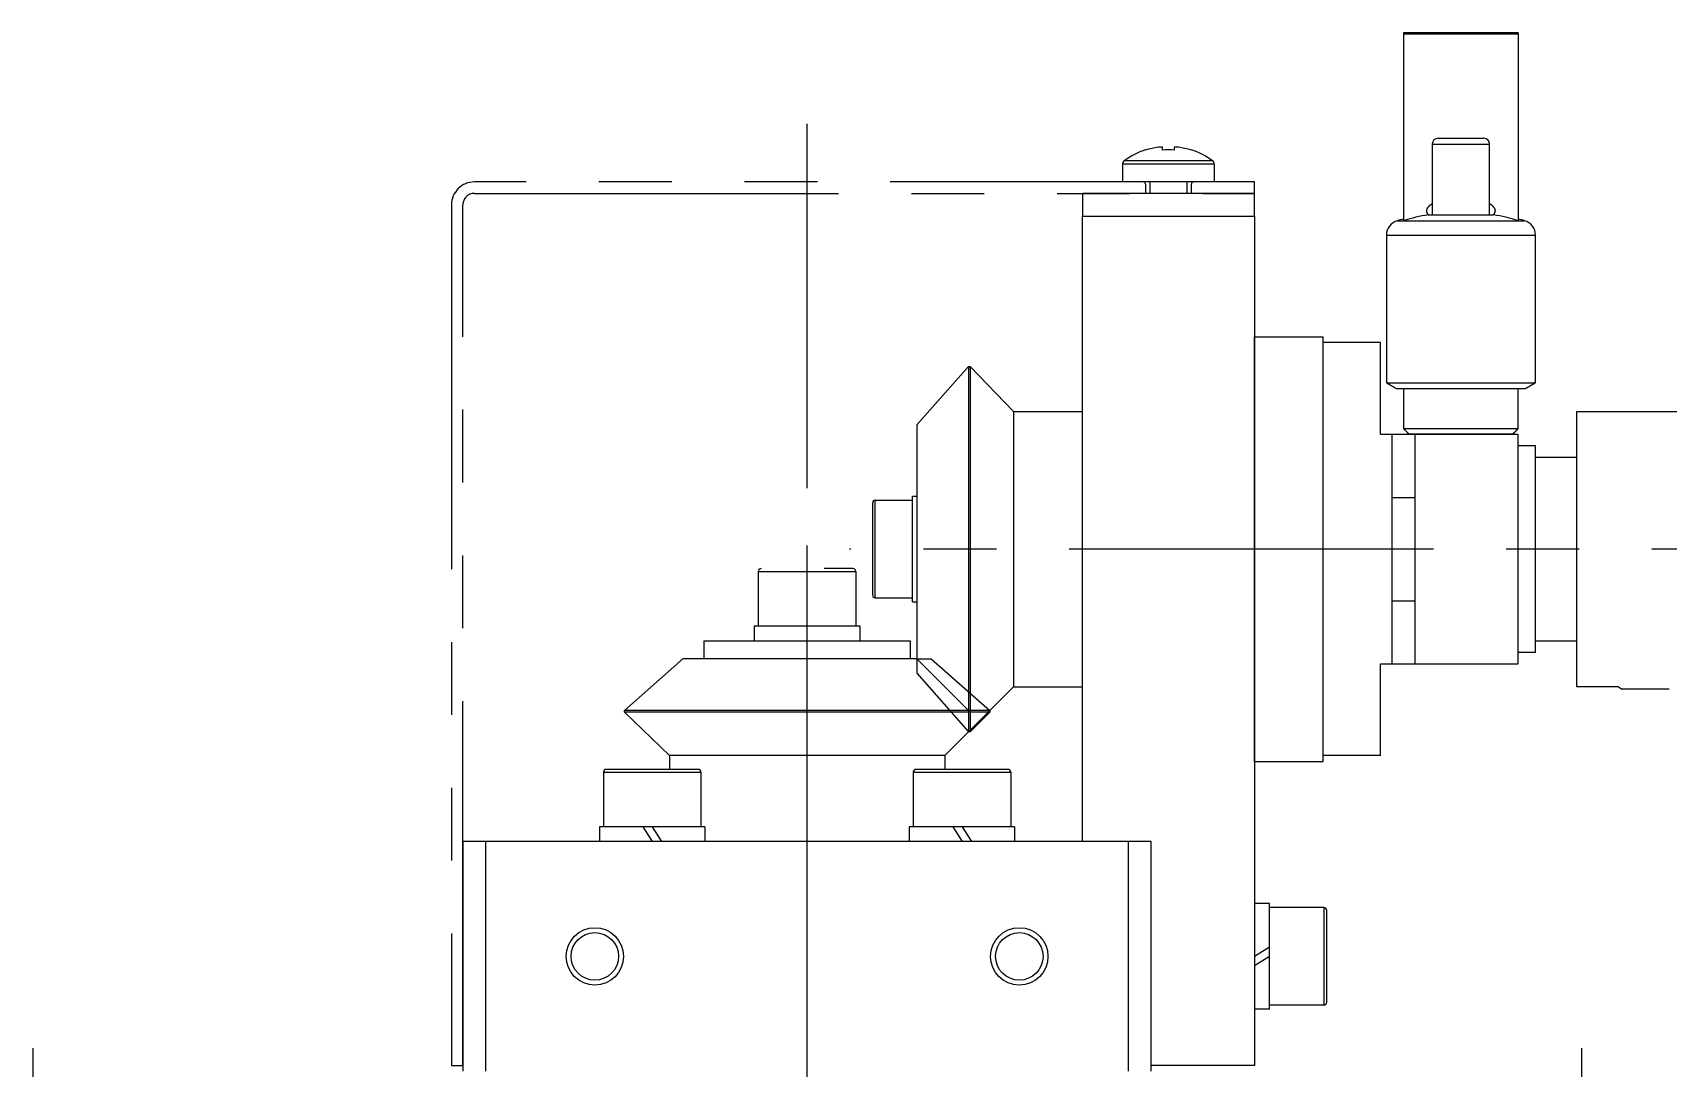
# Model space of a CAD drawing. Extents: x -62 to 498, y -16 to 598.
# Drawn here: x 278.3 to 420.8, y 230.2 to 320.5 of the extents above; entities that cross this region are included whole.
import ezdxf

# ---------------------------------------------------------------- set-up
doc = ezdxf.new("R2010")
doc.units = 0
for name, pattern in [('CENTER', [50.8, 31.75, -6.35, 6.35, -6.35]), ('DASHED', [19.05, 12.7, -6.35]), ('PHANTOM', [63.5, 31.75, -6.35, 6.35, -6.35, 6.35, -6.35])]:
    doc.linetypes.add(name, pattern=pattern)
doc.layers.get('0').update_dxf_attribs({"linetype": 'CONTINUOUS'})
doc.layers.add('CENTER', color=1, linetype='CENTER')
doc.layers.add('SCALE', color=7, linetype='CONTINUOUS')

msp = doc.modelspace()

# ---------------------------------------------------------------- linework, layer by layer
at = {"color": 7, "linetype": 'CONTINUOUS'}
for p, q in [((397.76, 320.5), (397.76, 320.38)), ((397.76, 320.38), (397.76, 304.12)), ((407.76, 320.38), (397.76, 320.38)), ((407.76, 320.5), (407.76, 320.38)), ((407.76, 320.38), (407.76, 304.12)), ((400.76, 311.3), (404.76, 311.3)), ((375.26, 310.29), (375.27, 310.27)), ((376.74, 310.52), (376.39, 310.52)), ((376.74, 310.27), (376.74, 310.52)), ((377.77, 310.52), (377.77, 310.27)), ((378.12, 310.52), (377.77, 310.52)), ((379.24, 310.27), (379.25, 310.29)), ((400.26, 310.8), (405.26, 310.8)), ((377.26, 309.04), (373.26, 309.04)), ((373.26, 309.04), (373.26, 307.5)), ((377.26, 309.33), (373.4, 309.33)), ((381.11, 309.33), (377.26, 309.33)), ((381.26, 309.04), (377.26, 309.04)), ((381.26, 309.04), (381.26, 307.5)), ((377.26, 307.5), (373.26, 307.5)), ((375.26, 307.3), (375.26, 306.5)), ((381.26, 307.5), (377.26, 307.5)), ((379.26, 306.5), (379.26, 307.3)), ((369.76, 306.5), (369.76, 304.5)), ((384.76, 306.5), (369.76, 306.5)), ((384.76, 304.5), (384.76, 306.5)), ((369.76, 304.5), (384.76, 304.5)), ((369.76, 250), (369.76, 304.5)), ((384.76, 304.5), (384.76, 230.5)), ((397.23, 304.12), (408.28, 304.12)), ((399.92, 304.62), (405.59, 304.62)), ((396.26, 302.86), (409.26, 302.86)), ((384.76, 257), (384.76, 294)), ((390.76, 257), (390.76, 294)), ((395.76, 293.5), (390.76, 293.5)), ((395.76, 285.5), (395.76, 293.5)), ((355.32, 286.32), (359.83, 291.42)), ((359.83, 291.42), (359.97, 291.42)), ((359.83, 291.42), (359.83, 275.5)), ((359.97, 291.42), (359.97, 275.5)), ((359.97, 291.42), (363.76, 287.5)), ((396.26, 290), (409.26, 290)), ((397.12, 289.5), (408.39, 289.5)), ((363.76, 287.5), (369.76, 287.5)), ((363.76, 287.5), (363.76, 275.5)), ((412.86, 287.5), (433, 287.5)), ((412.86, 263.5), (412.86, 287.5)), ((355.32, 286.32), (355.32, 275.5)), ((396.76, 265.5), (396.76, 285.5)), ((397.76, 286), (407.76, 286)), ((398.76, 265.5), (398.76, 285.5)), ((407.76, 265.5), (407.76, 285.5)), ((407.76, 266.5), (407.76, 284.5)), ((409.26, 284.5), (407.76, 284.5)), ((409.26, 266.5), (409.26, 284.5)), ((409.26, 283.5), (412.86, 283.5)), ((351.46, 279.5), (351.46, 271.5)), ((351.71, 279.75), (354.96, 279.75)), ((351.71, 271.25), (351.71, 279.75)), ((354.96, 280.1), (355.32, 280.1)), ((354.96, 270.9), (354.96, 280.1)), ((355.32, 275.5), (355.32, 265.94)), ((359.83, 275.5), (359.83, 259.57)), ((359.97, 275.5), (359.97, 259.57)), ((363.76, 275.5), (363.76, 263.5)), ((349.76, 273.8), (347.25, 273.8)), ((341.51, 273.55), (341.51, 268.8)), ((341.51, 273.55), (347.35, 273.55)), ((347.35, 273.55), (350.01, 273.55)), ((350.01, 273.55), (350.01, 268.8)), ((351.71, 271.25), (354.96, 271.25)), ((354.96, 270.9), (355.32, 270.9)), ((341.16, 268.8), (341.16, 267.5)), ((341.16, 268.8), (350.36, 268.8)), ((350.36, 268.8), (350.36, 267.5)), ((336.76, 267.5), (336.76, 265.94)), ((336.76, 267.5), (354.76, 267.5)), ((354.76, 267.5), (354.76, 265.94)), ((409.26, 267.5), (412.86, 267.5)), ((329.83, 261.43), (334.94, 265.94)), ((355.32, 265.94), (334.94, 265.94)), ((355.32, 265.94), (359.83, 261.43)), ((395.76, 257.5), (395.76, 265.5)), ((409.26, 266.5), (407.76, 266.5)), ((363.76, 263.5), (357.76, 257.5)), ((363.76, 263.5), (369.76, 263.5)), ((416.36, 263.5), (412.86, 263.5)), ((416.43, 263.51), (416.8, 263.3)), ((420.91, 263.3), (416.8, 263.3)), ((329.83, 261.29), (329.83, 261.43)), ((361.68, 261.43), (329.83, 261.43)), ((333.76, 257.5), (329.83, 261.29)), ((361.68, 261.29), (329.83, 261.29)), ((361.68, 261.29), (359.97, 259.57)), ((361.68, 261.43), (361.68, 261.29)), ((359.97, 259.57), (359.83, 259.57)), ((333.76, 257.5), (333.76, 256.3)), ((357.76, 257.5), (333.76, 257.5)), ((357.76, 257.5), (357.76, 256.3)), ((395.76, 257.5), (390.76, 257.5)), ((328.01, 256.05), (336.51, 256.05)), ((328.01, 256.05), (328.01, 251.3)), ((336.26, 256.3), (328.26, 256.3)), ((336.51, 256.05), (336.51, 251.3)), ((355.01, 256.05), (355.01, 251.3)), ((355.01, 256.05), (363.51, 256.05)), ((363.26, 256.3), (355.26, 256.3)), ((363.51, 256.05), (363.51, 251.3)), ((327.66, 251.3), (327.66, 250)), ((336.84, 251.3), (327.66, 251.3)), ((331.45, 251.3), (332.26, 250)), ((332.26, 251.3), (333.07, 250)), ((336.84, 251.3), (336.84, 250)), ((354.66, 251.3), (354.66, 250)), ((363.84, 251.3), (354.66, 251.3)), ((358.47, 251.3), (359.28, 250)), ((359.28, 251.3), (360.09, 250)), ((363.84, 251.3), (363.84, 250)), ((317.76, 250), (315.76, 250)), ((315.76, 250), (315.76, 230)), ((317.76, 230), (317.76, 250)), ((373.76, 250), (317.76, 250)), ((375.76, 250), (369.76, 250)), ((373.76, 250), (373.76, 230)), ((375.76, 230.5), (375.76, 250)), ((386.06, 244.6), (384.76, 244.6)), ((386.06, 235.4), (386.06, 244.6)), ((390.81, 244.25), (386.06, 244.25)), ((390.81, 244.25), (390.81, 240)), ((391.06, 240), (391.06, 244)), ((386.06, 240.81), (384.76, 240)), ((386.06, 240), (384.76, 239.19)), ((390.81, 240), (390.81, 235.75)), ((391.06, 236), (391.06, 240)), ((386.06, 235.4), (384.76, 235.4)), ((390.81, 235.75), (386.06, 235.75)), ((375.76, 230), (375.76, 230.5)), ((384.76, 230.5), (375.76, 230.5))]:
    msp.add_line(p, q, dxfattribs=at)
at = {"color": 3, "linetype": 'PHANTOM'}
for p, q in [((384.76, 307.5), (316.76, 307.5)), ((384.76, 306.5), (384.76, 307.5)), ((384.76, 306.5), (384.76, 307.5)), ((314.76, 305.5), (314.76, 230.5)), ((315.76, 230.5), (315.76, 305.5)), ((316.76, 306.5), (384.76, 306.5)), ((314.76, 230.5), (315.76, 230.5))]:
    msp.add_line(p, q, dxfattribs=at)
at = {"color": 3, "linetype": 'CONTINUOUS'}
for p, q in [((375.64, 307.5), (375.64, 306.5)), ((378.88, 306.5), (378.88, 307.5))]:
    msp.add_line(p, q, dxfattribs=at)
at = {"color": 7}
msp.add_line((407.26, 285.5), (398.26, 285.5), dxfattribs=at)
at = {"color": 3, "linetype": 'DASHED'}
for p, q in [((355.32, 265.94), (356.58, 265.94)), ((355.32, 265.94), (355.32, 264.68)), ((356.58, 265.94), (361.68, 261.43)), ((355.32, 264.68), (359.83, 259.58)), ((416.36, 263.56), (416.43, 263.51))]:
    msp.add_line(p, q, dxfattribs=at)
at = {"color": 7}
for points in [[(407.76, 320.5, 0), (407.6, 320.5, 0), (407.44, 320.5, 0), (407.28, 320.5, 0), (407.12, 320.5, 0), (406.96, 320.5, 0), (406.8, 320.5, 0), (406.65, 320.5, 0), (406.49, 320.5, 0), (406.33, 320.5, 0), (406.17, 320.5, 0), (406.01, 320.5, 0), (405.85, 320.5, 0), (405.69, 320.5, 0), (405.53, 320.5, 0), (405.38, 320.5, 0), (405.22, 320.5, 0), (405.06, 320.5, 0), (404.9, 320.5, 0), (404.74, 320.5, 0), (404.58, 320.5, 0), (404.42, 320.5, 0), (404.26, 320.5, 0), (404.11, 320.5, 0), (403.95, 320.5, 0), (403.79, 320.5, 0), (403.63, 320.5, 0), (403.47, 320.5, 0), (403.31, 320.5, 0), (403.15, 320.5, 0), (402.99, 320.5, 0), (402.84, 320.5, 0), (402.68, 320.5, 0), (402.52, 320.5, 0), (402.36, 320.5, 0), (402.2, 320.5, 0), (402.04, 320.5, 0), (401.88, 320.5, 0), (401.72, 320.5, 0), (401.57, 320.5, 0), (401.41, 320.5, 0), (401.25, 320.5, 0), (401.09, 320.5, 0), (400.93, 320.5, 0), (400.77, 320.5, 0), (400.61, 320.5, 0), (400.45, 320.5, 0), (400.3, 320.5, 0), (400.14, 320.5, 0), (399.98, 320.5, 0), (399.82, 320.5, 0), (399.66, 320.5, 0), (399.5, 320.5, 0), (399.34, 320.5, 0), (399.18, 320.5, 0), (399.03, 320.5, 0), (398.87, 320.5, 0), (398.71, 320.5, 0), (398.55, 320.5, 0), (398.39, 320.5, 0), (398.23, 320.5, 0), (398.07, 320.5, 0), (397.92, 320.5, 0), (397.76, 320.5, 0)], [(400.26, 310.8, 0), (400.26, 310.7, 0), (400.26, 310.6, 0), (400.26, 310.5, 0), (400.26, 310.41, 0), (400.26, 310.31, 0), (400.26, 310.21, 0), (400.26, 310.11, 0), (400.26, 310.01, 0), (400.26, 309.92, 0), (400.26, 309.82, 0), (400.26, 309.72, 0), (400.26, 309.62, 0), (400.26, 309.52, 0), (400.26, 309.43, 0), (400.26, 309.33, 0), (400.26, 309.23, 0), (400.26, 309.13, 0), (400.26, 309.03, 0), (400.26, 308.94, 0), (400.26, 308.84, 0), (400.26, 308.74, 0), (400.26, 308.64, 0), (400.26, 308.54, 0), (400.26, 308.45, 0), (400.26, 308.35, 0), (400.26, 308.25, 0), (400.26, 308.15, 0), (400.26, 308.05, 0), (400.26, 307.95, 0), (400.26, 307.86, 0), (400.26, 307.76, 0), (400.26, 307.66, 0), (400.26, 307.56, 0), (400.26, 307.46, 0), (400.26, 307.37, 0), (400.26, 307.27, 0), (400.26, 307.17, 0), (400.26, 307.07, 0), (400.26, 306.97, 0), (400.26, 306.88, 0), (400.26, 306.78, 0), (400.26, 306.68, 0), (400.26, 306.58, 0), (400.26, 306.48, 0), (400.26, 306.39, 0), (400.26, 306.29, 0), (400.26, 306.19, 0), (400.26, 306.09, 0), (400.26, 305.99, 0), (400.26, 305.9, 0), (400.26, 305.8, 0), (400.26, 305.7, 0), (400.26, 305.6, 0), (400.26, 305.5, 0), (400.26, 305.4, 0), (400.26, 305.31, 0), (400.26, 305.21, 0), (400.26, 305.11, 0), (400.26, 305.01, 0), (400.26, 304.91, 0), (400.26, 304.82, 0), (400.26, 304.72, 0), (400.26, 304.62, 0)], [(405.26, 304.62, 0), (405.26, 304.72, 0), (405.26, 304.82, 0), (405.26, 304.91, 0), (405.26, 305.01, 0), (405.26, 305.11, 0), (405.26, 305.21, 0), (405.26, 305.31, 0), (405.26, 305.4, 0), (405.26, 305.5, 0), (405.26, 305.6, 0), (405.26, 305.7, 0), (405.26, 305.8, 0), (405.26, 305.9, 0), (405.26, 305.99, 0), (405.26, 306.09, 0), (405.26, 306.19, 0), (405.26, 306.29, 0), (405.26, 306.39, 0), (405.26, 306.48, 0), (405.26, 306.58, 0), (405.26, 306.68, 0), (405.26, 306.78, 0), (405.26, 306.88, 0), (405.26, 306.97, 0), (405.26, 307.07, 0), (405.26, 307.17, 0), (405.26, 307.27, 0), (405.26, 307.37, 0), (405.26, 307.46, 0), (405.26, 307.56, 0), (405.26, 307.66, 0), (405.26, 307.76, 0), (405.26, 307.86, 0), (405.26, 307.95, 0), (405.26, 308.05, 0), (405.26, 308.15, 0), (405.26, 308.25, 0), (405.26, 308.35, 0), (405.26, 308.45, 0), (405.26, 308.54, 0), (405.26, 308.64, 0), (405.26, 308.74, 0), (405.26, 308.84, 0), (405.26, 308.94, 0), (405.26, 309.03, 0), (405.26, 309.13, 0), (405.26, 309.23, 0), (405.26, 309.33, 0), (405.26, 309.43, 0), (405.26, 309.52, 0), (405.26, 309.62, 0), (405.26, 309.72, 0), (405.26, 309.82, 0), (405.26, 309.92, 0), (405.26, 310.01, 0), (405.26, 310.11, 0), (405.26, 310.21, 0), (405.26, 310.31, 0), (405.26, 310.41, 0), (405.26, 310.5, 0), (405.26, 310.6, 0), (405.26, 310.7, 0), (405.26, 310.8, 0)], [(396.26, 302.86, 0), (396.26, 302.66, 0), (396.26, 302.45, 0), (396.26, 302.25, 0), (396.26, 302.04, 0), (396.26, 301.84, 0), (396.26, 301.64, 0), (396.26, 301.43, 0), (396.26, 301.23, 0), (396.26, 301.02, 0), (396.26, 300.82, 0), (396.26, 300.62, 0), (396.26, 300.41, 0), (396.26, 300.21, 0), (396.26, 300, 0), (396.26, 299.8, 0), (396.26, 299.59, 0), (396.26, 299.39, 0), (396.26, 299.19, 0), (396.26, 298.98, 0), (396.26, 298.78, 0), (396.26, 298.57, 0), (396.26, 298.37, 0), (396.26, 298.17, 0), (396.26, 297.96, 0), (396.26, 297.76, 0), (396.26, 297.55, 0), (396.26, 297.35, 0), (396.26, 297.14, 0), (396.26, 296.94, 0), (396.26, 296.74, 0), (396.26, 296.53, 0), (396.26, 296.33, 0), (396.26, 296.12, 0), (396.26, 295.92, 0), (396.26, 295.72, 0), (396.26, 295.51, 0), (396.26, 295.31, 0), (396.26, 295.1, 0), (396.26, 294.9, 0), (396.26, 294.69, 0), (396.26, 294.49, 0), (396.26, 294.29, 0), (396.26, 294.08, 0), (396.26, 293.88, 0), (396.26, 293.67, 0), (396.26, 293.47, 0), (396.26, 293.27, 0), (396.26, 293.06, 0), (396.26, 292.86, 0), (396.26, 292.65, 0), (396.26, 292.45, 0), (396.26, 292.24, 0), (396.26, 292.04, 0), (396.26, 291.84, 0), (396.26, 291.63, 0), (396.26, 291.43, 0), (396.26, 291.22, 0), (396.26, 291.02, 0), (396.26, 290.82, 0), (396.26, 290.61, 0), (396.26, 290.41, 0), (396.26, 290.2, 0), (396.26, 290, 0)], [(409.26, 290, 0), (409.26, 290.2, 0), (409.26, 290.41, 0), (409.26, 290.61, 0), (409.26, 290.82, 0), (409.26, 291.02, 0), (409.26, 291.22, 0), (409.26, 291.43, 0), (409.26, 291.63, 0), (409.26, 291.84, 0), (409.26, 292.04, 0), (409.26, 292.24, 0), (409.26, 292.45, 0), (409.26, 292.65, 0), (409.26, 292.86, 0), (409.26, 293.06, 0), (409.26, 293.27, 0), (409.26, 293.47, 0), (409.26, 293.67, 0), (409.26, 293.88, 0), (409.26, 294.08, 0), (409.26, 294.29, 0), (409.26, 294.49, 0), (409.26, 294.69, 0), (409.26, 294.9, 0), (409.26, 295.1, 0), (409.26, 295.31, 0), (409.26, 295.51, 0), (409.26, 295.72, 0), (409.26, 295.92, 0), (409.26, 296.12, 0), (409.26, 296.33, 0), (409.26, 296.53, 0), (409.26, 296.74, 0), (409.26, 296.94, 0), (409.26, 297.14, 0), (409.26, 297.35, 0), (409.26, 297.55, 0), (409.26, 297.76, 0), (409.26, 297.96, 0), (409.26, 298.17, 0), (409.26, 298.37, 0), (409.26, 298.57, 0), (409.26, 298.78, 0), (409.26, 298.98, 0), (409.26, 299.19, 0), (409.26, 299.39, 0), (409.26, 299.59, 0), (409.26, 299.8, 0), (409.26, 300, 0), (409.26, 300.21, 0), (409.26, 300.41, 0), (409.26, 300.62, 0), (409.26, 300.82, 0), (409.26, 301.02, 0), (409.26, 301.23, 0), (409.26, 301.43, 0), (409.26, 301.64, 0), (409.26, 301.84, 0), (409.26, 302.04, 0), (409.26, 302.25, 0), (409.26, 302.45, 0), (409.26, 302.66, 0), (409.26, 302.86, 0)], [(396.26, 290, 0), (396.27, 289.99, 0), (396.28, 289.98, 0), (396.3, 289.98, 0), (396.31, 289.97, 0), (396.33, 289.96, 0), (396.34, 289.95, 0), (396.35, 289.94, 0), (396.37, 289.94, 0), (396.38, 289.93, 0), (396.39, 289.92, 0), (396.41, 289.91, 0), (396.42, 289.9, 0), (396.44, 289.9, 0), (396.45, 289.89, 0), (396.46, 289.88, 0), (396.48, 289.87, 0), (396.49, 289.86, 0), (396.5, 289.86, 0), (396.52, 289.85, 0), (396.53, 289.84, 0), (396.55, 289.83, 0), (396.56, 289.82, 0), (396.57, 289.82, 0), (396.59, 289.81, 0), (396.6, 289.8, 0), (396.61, 289.79, 0), (396.63, 289.78, 0), (396.64, 289.78, 0), (396.66, 289.77, 0), (396.67, 289.76, 0), (396.68, 289.75, 0), (396.7, 289.75, 0), (396.71, 289.74, 0), (396.72, 289.73, 0), (396.74, 289.72, 0), (396.75, 289.71, 0), (396.77, 289.71, 0), (396.78, 289.7, 0), (396.79, 289.69, 0), (396.81, 289.68, 0), (396.82, 289.67, 0), (396.83, 289.67, 0), (396.85, 289.66, 0), (396.86, 289.65, 0), (396.88, 289.64, 0), (396.89, 289.63, 0), (396.9, 289.63, 0), (396.92, 289.62, 0), (396.93, 289.61, 0), (396.94, 289.6, 0), (396.96, 289.59, 0), (396.97, 289.59, 0), (396.98, 289.58, 0), (397, 289.57, 0), (397.01, 289.56, 0), (397.03, 289.55, 0), (397.04, 289.55, 0), (397.05, 289.54, 0), (397.07, 289.53, 0), (397.08, 289.52, 0), (397.09, 289.52, 0), (397.11, 289.51, 0), (397.12, 289.5, 0)], [(397.76, 289.5, 0), (397.76, 289.44, 0), (397.76, 289.39, 0), (397.76, 289.33, 0), (397.76, 289.28, 0), (397.76, 289.22, 0), (397.76, 289.17, 0), (397.76, 289.11, 0), (397.76, 289.05, 0), (397.76, 289, 0), (397.76, 288.94, 0), (397.76, 288.89, 0), (397.76, 288.83, 0), (397.76, 288.78, 0), (397.76, 288.72, 0), (397.76, 288.67, 0), (397.76, 288.61, 0), (397.76, 288.55, 0), (397.76, 288.5, 0), (397.76, 288.44, 0), (397.76, 288.39, 0), (397.76, 288.33, 0), (397.76, 288.28, 0), (397.76, 288.22, 0), (397.76, 288.17, 0), (397.76, 288.11, 0), (397.76, 288.05, 0), (397.76, 288, 0), (397.76, 287.94, 0), (397.76, 287.89, 0), (397.76, 287.83, 0), (397.76, 287.78, 0), (397.76, 287.72, 0), (397.76, 287.67, 0), (397.76, 287.61, 0), (397.76, 287.55, 0), (397.76, 287.5, 0), (397.76, 287.44, 0), (397.76, 287.39, 0), (397.76, 287.33, 0), (397.76, 287.28, 0), (397.76, 287.22, 0), (397.76, 287.17, 0), (397.76, 287.11, 0), (397.76, 287.05, 0), (397.76, 287, 0), (397.76, 286.94, 0), (397.76, 286.89, 0), (397.76, 286.83, 0), (397.76, 286.78, 0), (397.76, 286.72, 0), (397.76, 286.67, 0), (397.76, 286.61, 0), (397.76, 286.55, 0), (397.76, 286.5, 0), (397.76, 286.44, 0), (397.76, 286.39, 0), (397.76, 286.33, 0), (397.76, 286.28, 0), (397.76, 286.22, 0), (397.76, 286.17, 0), (397.76, 286.11, 0), (397.76, 286.05, 0), (397.76, 286, 0)], [(407.76, 286, 0), (407.76, 286.05, 0), (407.76, 286.11, 0), (407.76, 286.17, 0), (407.76, 286.22, 0), (407.76, 286.28, 0), (407.76, 286.33, 0), (407.76, 286.39, 0), (407.76, 286.44, 0), (407.76, 286.5, 0), (407.76, 286.55, 0), (407.76, 286.61, 0), (407.76, 286.67, 0), (407.76, 286.72, 0), (407.76, 286.78, 0), (407.76, 286.83, 0), (407.76, 286.89, 0), (407.76, 286.94, 0), (407.76, 287, 0), (407.76, 287.05, 0), (407.76, 287.11, 0), (407.76, 287.17, 0), (407.76, 287.22, 0), (407.76, 287.28, 0), (407.76, 287.33, 0), (407.76, 287.39, 0), (407.76, 287.44, 0), (407.76, 287.5, 0), (407.76, 287.55, 0), (407.76, 287.61, 0), (407.76, 287.67, 0), (407.76, 287.72, 0), (407.76, 287.78, 0), (407.76, 287.83, 0), (407.76, 287.89, 0), (407.76, 287.94, 0), (407.76, 288, 0), (407.76, 288.05, 0), (407.76, 288.11, 0), (407.76, 288.17, 0), (407.76, 288.22, 0), (407.76, 288.28, 0), (407.76, 288.33, 0), (407.76, 288.39, 0), (407.76, 288.44, 0), (407.76, 288.5, 0), (407.76, 288.55, 0), (407.76, 288.61, 0), (407.76, 288.67, 0), (407.76, 288.72, 0), (407.76, 288.78, 0), (407.76, 288.83, 0), (407.76, 288.89, 0), (407.76, 288.94, 0), (407.76, 289, 0), (407.76, 289.05, 0), (407.76, 289.11, 0), (407.76, 289.17, 0), (407.76, 289.22, 0), (407.76, 289.28, 0), (407.76, 289.33, 0), (407.76, 289.39, 0), (407.76, 289.44, 0), (407.76, 289.5, 0)], [(408.39, 289.5, 0), (408.4, 289.51, 0), (408.42, 289.52, 0), (408.43, 289.52, 0), (408.45, 289.53, 0), (408.46, 289.54, 0), (408.47, 289.55, 0), (408.49, 289.55, 0), (408.5, 289.56, 0), (408.51, 289.57, 0), (408.53, 289.58, 0), (408.54, 289.59, 0), (408.56, 289.59, 0), (408.57, 289.6, 0), (408.58, 289.61, 0), (408.6, 289.62, 0), (408.61, 289.63, 0), (408.62, 289.63, 0), (408.64, 289.64, 0), (408.65, 289.65, 0), (408.67, 289.66, 0), (408.68, 289.67, 0), (408.69, 289.67, 0), (408.71, 289.68, 0), (408.72, 289.69, 0), (408.73, 289.7, 0), (408.75, 289.71, 0), (408.76, 289.71, 0), (408.78, 289.72, 0), (408.79, 289.73, 0), (408.8, 289.74, 0), (408.82, 289.75, 0), (408.83, 289.75, 0), (408.84, 289.76, 0), (408.86, 289.77, 0), (408.87, 289.78, 0), (408.89, 289.78, 0), (408.9, 289.79, 0), (408.91, 289.8, 0), (408.93, 289.81, 0), (408.94, 289.82, 0), (408.95, 289.82, 0), (408.97, 289.83, 0), (408.98, 289.84, 0), (409, 289.85, 0), (409.01, 289.86, 0), (409.02, 289.86, 0), (409.04, 289.87, 0), (409.05, 289.88, 0), (409.06, 289.89, 0), (409.08, 289.9, 0), (409.09, 289.9, 0), (409.11, 289.91, 0), (409.12, 289.92, 0), (409.13, 289.93, 0), (409.15, 289.94, 0), (409.16, 289.94, 0), (409.17, 289.95, 0), (409.19, 289.96, 0), (409.2, 289.97, 0), (409.22, 289.98, 0), (409.23, 289.98, 0), (409.24, 289.99, 0), (409.26, 290, 0)], [(397.76, 286, 0), (397.76, 285.99, 0), (397.77, 285.98, 0), (397.78, 285.98, 0), (397.79, 285.97, 0), (397.8, 285.96, 0), (397.8, 285.95, 0), (397.81, 285.94, 0), (397.82, 285.94, 0), (397.83, 285.93, 0), (397.84, 285.92, 0), (397.84, 285.91, 0), (397.85, 285.9, 0), (397.86, 285.9, 0), (397.87, 285.89, 0), (397.88, 285.88, 0), (397.88, 285.87, 0), (397.89, 285.86, 0), (397.9, 285.86, 0), (397.91, 285.85, 0), (397.92, 285.84, 0), (397.92, 285.83, 0), (397.93, 285.82, 0), (397.94, 285.82, 0), (397.95, 285.81, 0), (397.95, 285.8, 0), (397.96, 285.79, 0), (397.97, 285.78, 0), (397.98, 285.78, 0), (397.99, 285.77, 0), (397.99, 285.76, 0), (398, 285.75, 0), (398.01, 285.75, 0), (398.02, 285.74, 0), (398.03, 285.73, 0), (398.03, 285.72, 0), (398.04, 285.71, 0), (398.05, 285.71, 0), (398.06, 285.7, 0), (398.07, 285.69, 0), (398.07, 285.68, 0), (398.08, 285.67, 0), (398.09, 285.67, 0), (398.1, 285.66, 0), (398.11, 285.65, 0), (398.11, 285.64, 0), (398.12, 285.63, 0), (398.13, 285.63, 0), (398.14, 285.62, 0), (398.15, 285.61, 0), (398.15, 285.6, 0), (398.16, 285.59, 0), (398.17, 285.59, 0), (398.18, 285.58, 0), (398.18, 285.57, 0), (398.19, 285.56, 0), (398.2, 285.55, 0), (398.21, 285.55, 0), (398.22, 285.54, 0), (398.22, 285.53, 0), (398.23, 285.52, 0), (398.24, 285.52, 0), (398.25, 285.51, 0), (398.26, 285.5, 0)], [(407.26, 285.5, 0), (407.26, 285.51, 0), (407.27, 285.52, 0), (407.28, 285.52, 0), (407.29, 285.53, 0), (407.3, 285.54, 0), (407.3, 285.55, 0), (407.31, 285.55, 0), (407.32, 285.56, 0), (407.33, 285.57, 0), (407.34, 285.58, 0), (407.34, 285.59, 0), (407.35, 285.59, 0), (407.36, 285.6, 0), (407.37, 285.61, 0), (407.38, 285.62, 0), (407.38, 285.63, 0), (407.39, 285.63, 0), (407.4, 285.64, 0), (407.41, 285.65, 0), (407.42, 285.66, 0), (407.42, 285.67, 0), (407.43, 285.67, 0), (407.44, 285.68, 0), (407.45, 285.69, 0), (407.45, 285.7, 0), (407.46, 285.71, 0), (407.47, 285.71, 0), (407.48, 285.72, 0), (407.49, 285.73, 0), (407.49, 285.74, 0), (407.5, 285.75, 0), (407.51, 285.75, 0), (407.52, 285.76, 0), (407.53, 285.77, 0), (407.53, 285.78, 0), (407.54, 285.78, 0), (407.55, 285.79, 0), (407.56, 285.8, 0), (407.57, 285.81, 0), (407.57, 285.82, 0), (407.58, 285.82, 0), (407.59, 285.83, 0), (407.6, 285.84, 0), (407.61, 285.85, 0), (407.61, 285.86, 0), (407.62, 285.86, 0), (407.63, 285.87, 0), (407.64, 285.88, 0), (407.65, 285.89, 0), (407.65, 285.9, 0), (407.66, 285.9, 0), (407.67, 285.91, 0), (407.68, 285.92, 0), (407.68, 285.93, 0), (407.69, 285.94, 0), (407.7, 285.94, 0), (407.71, 285.95, 0), (407.72, 285.96, 0), (407.72, 285.97, 0), (407.73, 285.98, 0), (407.74, 285.98, 0), (407.75, 285.99, 0), (407.76, 286, 0)]]:
    msp.add_polyline3d(points, dxfattribs=at)
at = {"color": 7, "linetype": 'CONTINUOUS'}
for points in [[(400.26, 305.58, 0), (400.24, 305.57, 0), (400.23, 305.57, 0), (400.22, 305.56, 0), (400.21, 305.55, 0), (400.2, 305.55, 0), (400.19, 305.54, 0), (400.18, 305.53, 0), (400.17, 305.53, 0), (400.15, 305.52, 0), (400.14, 305.51, 0), (400.13, 305.51, 0), (400.12, 305.5, 0), (400.11, 305.49, 0), (400.1, 305.49, 0), (400.09, 305.48, 0), (400.08, 305.47, 0), (400.07, 305.47, 0), (400.06, 305.46, 0), (400.05, 305.45, 0), (400.05, 305.44, 0), (400.04, 305.44, 0), (400.03, 305.43, 0), (400.02, 305.42, 0), (400.01, 305.42, 0), (400, 305.41, 0), (399.99, 305.4, 0), (399.98, 305.39, 0), (399.98, 305.39, 0), (399.97, 305.38, 0), (399.96, 305.37, 0), (399.95, 305.36, 0), (399.94, 305.36, 0), (399.94, 305.35, 0), (399.93, 305.34, 0), (399.92, 305.34, 0), (399.92, 305.33, 0), (399.91, 305.32, 0), (399.9, 305.31, 0), (399.9, 305.31, 0), (399.89, 305.3, 0), (399.88, 305.29, 0), (399.88, 305.28, 0), (399.87, 305.28, 0), (399.87, 305.27, 0), (399.86, 305.26, 0), (399.85, 305.25, 0), (399.85, 305.25, 0), (399.84, 305.24, 0), (399.84, 305.23, 0), (399.83, 305.22, 0), (399.83, 305.21, 0), (399.82, 305.21, 0), (399.82, 305.2, 0), (399.82, 305.19, 0), (399.81, 305.18, 0), (399.81, 305.18, 0), (399.8, 305.17, 0), (399.8, 305.16, 0), (399.8, 305.15, 0), (399.79, 305.15, 0), (399.79, 305.14, 0), (399.79, 305.13, 0), (399.78, 305.12, 0), (399.78, 305.11, 0), (399.78, 305.11, 0), (399.78, 305.1, 0), (399.77, 305.09, 0), (399.77, 305.08, 0), (399.77, 305.08, 0), (399.77, 305.07, 0), (399.77, 305.06, 0), (399.76, 305.05, 0), (399.76, 305.04, 0), (399.76, 305.04, 0), (399.76, 305.03, 0), (399.76, 305.02, 0), (399.76, 305.01, 0), (399.76, 305.01, 0), (399.76, 305, 0), (399.76, 304.99, 0), (399.76, 304.98, 0), (399.76, 304.97, 0), (399.76, 304.97, 0), (399.76, 304.96, 0), (399.76, 304.95, 0), (399.76, 304.94, 0), (399.76, 304.93, 0), (399.76, 304.93, 0), (399.76, 304.92, 0), (399.76, 304.91, 0), (399.76, 304.9, 0), (399.76, 304.9, 0), (399.77, 304.89, 0), (399.77, 304.88, 0), (399.77, 304.87, 0), (399.77, 304.86, 0), (399.77, 304.86, 0), (399.78, 304.85, 0), (399.78, 304.84, 0), (399.78, 304.83, 0), (399.79, 304.83, 0), (399.79, 304.82, 0), (399.79, 304.81, 0), (399.79, 304.8, 0), (399.8, 304.79, 0), (399.8, 304.79, 0), (399.81, 304.78, 0), (399.81, 304.77, 0), (399.81, 304.76, 0), (399.82, 304.76, 0), (399.82, 304.75, 0), (399.83, 304.74, 0), (399.83, 304.73, 0), (399.84, 304.73, 0), (399.84, 304.72, 0), (399.85, 304.71, 0), (399.85, 304.7, 0), (399.86, 304.7, 0), (399.86, 304.69, 0), (399.87, 304.68, 0), (399.88, 304.67, 0), (399.88, 304.67, 0), (399.89, 304.66, 0), (399.89, 304.65, 0), (399.9, 304.64, 0), (399.91, 304.64, 0), (399.91, 304.63, 0), (399.92, 304.62, 0)], [(405.59, 304.62, 0), (405.6, 304.63, 0), (405.61, 304.64, 0), (405.61, 304.64, 0), (405.62, 304.65, 0), (405.63, 304.66, 0), (405.63, 304.67, 0), (405.64, 304.67, 0), (405.64, 304.68, 0), (405.65, 304.69, 0), (405.65, 304.7, 0), (405.66, 304.7, 0), (405.67, 304.71, 0), (405.67, 304.72, 0), (405.68, 304.73, 0), (405.68, 304.73, 0), (405.69, 304.74, 0), (405.69, 304.75, 0), (405.69, 304.76, 0), (405.7, 304.76, 0), (405.7, 304.77, 0), (405.71, 304.78, 0), (405.71, 304.79, 0), (405.71, 304.79, 0), (405.72, 304.8, 0), (405.72, 304.81, 0), (405.72, 304.82, 0), (405.73, 304.83, 0), (405.73, 304.83, 0), (405.73, 304.84, 0), (405.74, 304.85, 0), (405.74, 304.86, 0), (405.74, 304.86, 0), (405.74, 304.87, 0), (405.74, 304.88, 0), (405.75, 304.89, 0), (405.75, 304.9, 0), (405.75, 304.9, 0), (405.75, 304.91, 0), (405.75, 304.92, 0), (405.75, 304.93, 0), (405.75, 304.93, 0), (405.75, 304.94, 0), (405.76, 304.95, 0), (405.76, 304.96, 0), (405.76, 304.97, 0), (405.76, 304.97, 0), (405.76, 304.98, 0), (405.76, 304.99, 0), (405.76, 305, 0), (405.76, 305.01, 0), (405.75, 305.01, 0), (405.75, 305.02, 0), (405.75, 305.03, 0), (405.75, 305.04, 0), (405.75, 305.04, 0), (405.75, 305.05, 0), (405.75, 305.06, 0), (405.75, 305.07, 0), (405.74, 305.08, 0), (405.74, 305.08, 0), (405.74, 305.09, 0), (405.74, 305.1, 0), (405.74, 305.11, 0), (405.73, 305.11, 0), (405.73, 305.12, 0), (405.73, 305.13, 0), (405.72, 305.14, 0), (405.72, 305.15, 0), (405.72, 305.15, 0), (405.71, 305.16, 0), (405.71, 305.17, 0), (405.71, 305.18, 0), (405.7, 305.18, 0), (405.7, 305.19, 0), (405.69, 305.2, 0), (405.69, 305.21, 0), (405.68, 305.21, 0), (405.68, 305.22, 0), (405.67, 305.23, 0), (405.67, 305.24, 0), (405.66, 305.25, 0), (405.66, 305.25, 0), (405.65, 305.26, 0), (405.65, 305.27, 0), (405.64, 305.28, 0), (405.64, 305.28, 0), (405.63, 305.29, 0), (405.62, 305.3, 0), (405.62, 305.31, 0), (405.61, 305.31, 0), (405.6, 305.32, 0), (405.6, 305.33, 0), (405.59, 305.34, 0), (405.58, 305.34, 0), (405.58, 305.35, 0), (405.57, 305.36, 0), (405.56, 305.36, 0), (405.55, 305.37, 0), (405.55, 305.38, 0), (405.54, 305.39, 0), (405.53, 305.39, 0), (405.52, 305.4, 0), (405.51, 305.41, 0), (405.5, 305.42, 0), (405.49, 305.42, 0), (405.49, 305.43, 0), (405.48, 305.44, 0), (405.47, 305.44, 0), (405.46, 305.45, 0), (405.45, 305.46, 0), (405.44, 305.47, 0), (405.43, 305.47, 0), (405.42, 305.48, 0), (405.41, 305.49, 0), (405.4, 305.49, 0), (405.39, 305.5, 0), (405.38, 305.51, 0), (405.37, 305.51, 0), (405.36, 305.52, 0), (405.35, 305.53, 0), (405.34, 305.53, 0), (405.33, 305.54, 0), (405.31, 305.55, 0), (405.3, 305.55, 0), (405.29, 305.56, 0), (405.28, 305.57, 0), (405.27, 305.57, 0), (405.26, 305.58, 0)]]:
    msp.add_polyline3d(points, dxfattribs=at)
at = {"color": 3, "linetype": 'CONTINUOUS'}
for centre in [(327.26, 240), (364.26, 240)]:
    msp.add_circle(centre, 2.5, dxfattribs=at)
at = {"color": 7, "linetype": 'CONTINUOUS'}
for centre in [(327.26, 240), (364.26, 240)]:
    msp.add_circle(centre, 2.07, dxfattribs=at)
for centre, radius, start, end in [((400.76, 310.8), 0.5, 90, 180), ((404.76, 310.8), 0.5, 0, 90), ((377.26, 304.1), 6.5, 107.8626, 126.3584), ((377.26, 304.1), 6.48, 97.6968, 107.8351), ((377.26, 303.11), 7.18, 85.8857, 94.1143), ((377.26, 304.1), 6.48, 72.1649, 82.3032), ((377.26, 304.1), 6.5, 53.6416, 72.1374), ((373.62, 309.04), 0.36, 126.3584, 180), ((380.9, 309.04), 0.36, 0, 53.6416), ((375.06, 307.3), 0.2, 0, 90), ((379.46, 307.3), 0.2, 90, 180), ((397.56, 302.86), 1.3, 104.5701, 180), ((402.76, 282.86), 21.97, 103.1544, 104.5701), ((401.68, 292.09), 12.65, 97.9905, 108.0631), ((403.83, 292.09), 12.65, 71.9369, 82.0095), ((402.76, 282.86), 21.97, 75.4299, 76.8456), ((407.96, 302.86), 1.3, 0, 75.4299), ((351.71, 279.5), 0.25, 90, 180), ((341.76, 273.55), 0.25, 90, 180), ((349.76, 273.55), 0.25, 0, 90), ((351.71, 271.5), 0.25, 180, 270), ((328.26, 256.05), 0.25, 90, 180), ((336.26, 256.05), 0.25, 0, 90), ((355.26, 256.05), 0.25, 90, 180), ((363.26, 256.05), 0.25, 0, 90), ((390.81, 244), 0.25, 0, 90), ((390.81, 236), 0.25, 270, 0)]:
    msp.add_arc(centre, radius, start, end, dxfattribs=at)
at = {"color": 3, "linetype": 'PHANTOM'}
for radius in [2, 1]:
    msp.add_arc((316.76, 305.5), radius, 90, 180, dxfattribs=at)
at = {"layer": 'CENTER', "color": 1, "linetype": 'CENTER'}
for p, q in [((345.76, 230), (345.76, 317.5)), ((345.76, -2), (345.76, 275.8)), ((451.16, 275.5), (349.46, 275.5)), ((278.26, 232), (278.26, 218)), ((413.26, 232), (413.26, 218))]:
    msp.add_line(p, q, dxfattribs=at)
at = {"layer": 'SCALE', "color": 7, "linetype": 'CONTINUOUS'}
for p, q in [((384.76, 294), (390.76, 294)), ((395.76, 285.5), (407.76, 285.5)), ((396.76, 280), (398.76, 280)), ((396.76, 271), (398.76, 271)), ((395.76, 265.5), (407.76, 265.5)), ((384.76, 257), (390.76, 257))]:
    msp.add_line(p, q, dxfattribs=at)

doc.saveas('drawing.dxf')
